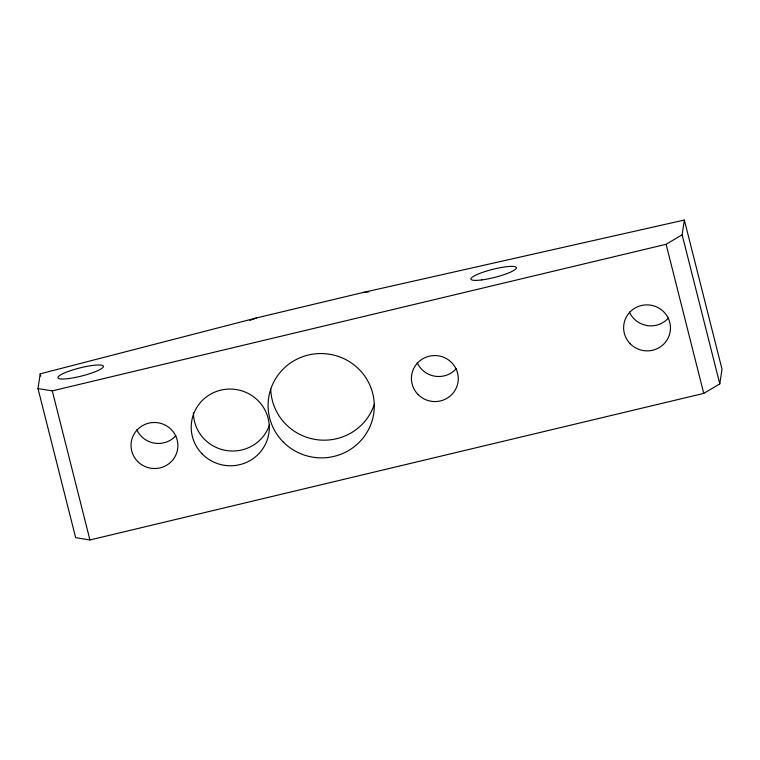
<?xml version="1.0" encoding="UTF-8"?>
<svg xmlns="http://www.w3.org/2000/svg" width="760" height="760" viewBox="0 0 760 760"><rect width="100%" height="100%" fill="white"/><g stroke="black" fill="none" stroke-linecap="round" stroke-linejoin="round"><path stroke-width="1.14" d="M38 388.588L40.204 373.844L256.5 317.937L362.881 292.534L684.342 220.039L722 369.132L719.796 383.876L703.76 393.395L89.936 539.961L75.658 537.681L38 388.588L52.279 390.868L666.102 244.292L682.138 234.783L684.342 220.039M249.822 320.406L256.5 317.937M362.881 292.534L368.771 291.878M682.138 234.783L719.796 383.876M666.102 244.292L703.76 393.395M52.279 390.868L89.936 539.961M40.204 373.844L40.783 376.143M269.638 424.526A39.054 38.342 8.5 0 1 226.641 450.566A39.054 38.342 8.5 0 1 193.41 412.87M374.528 403.778A53.114 52.145 8.5 0 1 316.502 439.641A53.114 52.145 8.5 0 1 270.74 389.034M456.266 368.704A23.436 23.009 8.5 0 1 417.192 362.729M175.873 435.66A23.436 23.009 8.5 0 1 136.8 429.685M668.448 318.041A23.436 23.009 8.5 0 1 629.375 312.065M202.141 453.881A39.054 38.342 8.5 0 0 267.767 438.216A39.054 38.342 8.5 0 0 220.827 390.137A39.054 38.342 8.5 0 0 202.141 453.881M282.957 441.702A53.114 52.145 8.5 0 0 372.21 420.394A53.114 52.145 8.5 0 0 308.38 355.005A53.114 52.145 8.5 0 0 282.957 441.702M417.99 394.44A23.436 23.009 8.5 0 0 457.368 385.035A23.436 23.009 8.5 0 0 429.2 356.193A23.436 23.009 8.5 0 0 417.99 394.44M137.598 461.396A23.436 23.009 8.5 0 0 176.975 451.991A23.436 23.009 8.5 0 0 148.817 423.139A23.436 23.009 8.5 0 0 137.598 461.396M630.183 343.757A23.436 23.009 8.5 0 0 669.55 334.352A23.436 23.009 8.5 0 0 641.392 305.51A23.436 23.009 8.5 0 0 630.183 343.757M481.735 279.927A23.436 4.132 -14.2 0 0 516.41 267.957A23.436 4.132 -14.2 0 0 482.885 272.27A23.436 4.132 -14.2 0 0 481.735 279.927M68.732 378.546A23.436 4.132 -14.2 0 0 103.407 366.577A23.436 4.132 -14.2 0 0 69.872 370.889A23.436 4.132 -14.2 0 0 68.732 378.546"/></g></svg>
